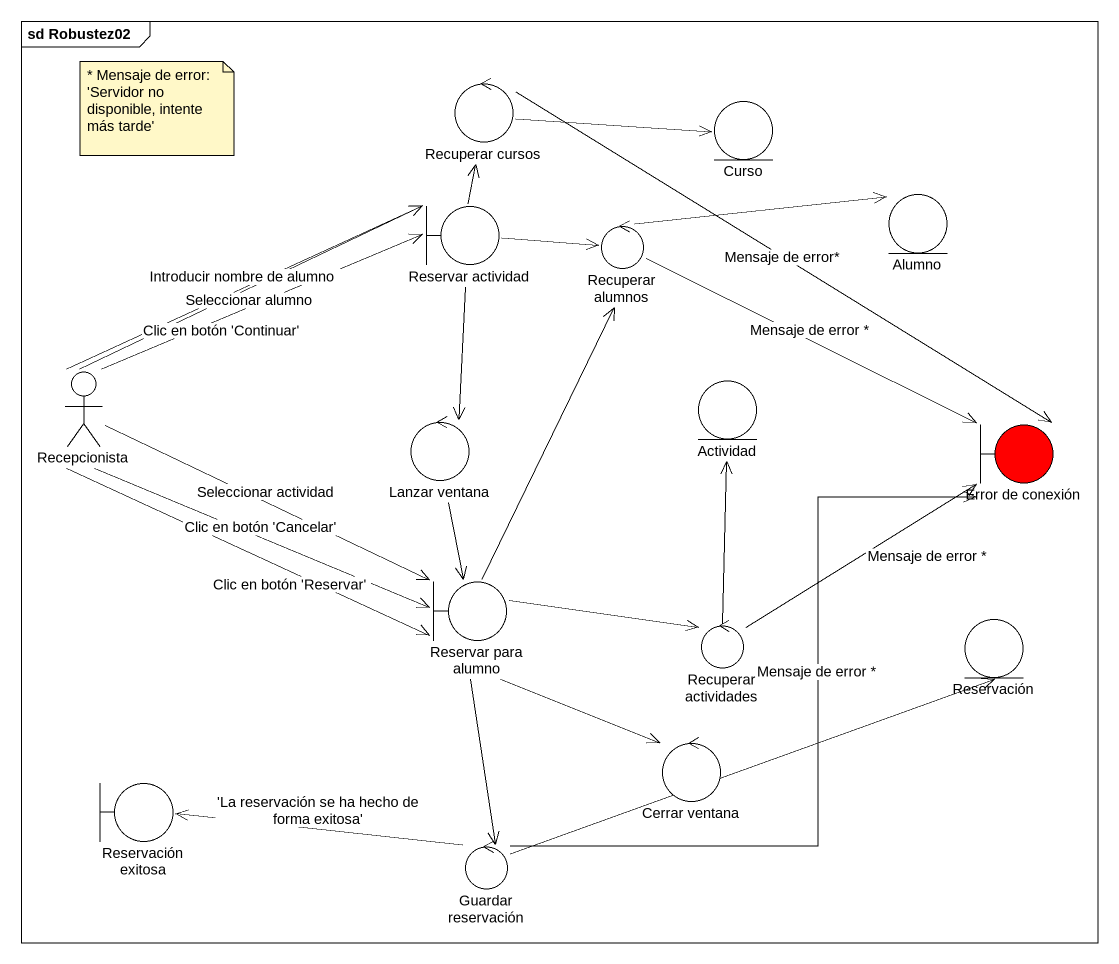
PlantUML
@startuml
mainframe sd Robustez02
control "Recuperar cursos" as Recuperar_cursos
entity Curso
boundary "Reservar actividad" as Reservar_actividad
control "Recuperar alumnos" as Recuperar_alumnos
entity Alumno
actor Recepcionista
control "Lanzar ventana" as Lanzar_ventana
entity Actividad
boundary "Error de conexión" as Error_de_conexión #FF0000
boundary "Reservar para alumno" as Reservar_para_alumno
control "Recuperar actividades" as Recuperar_actividades
entity Reservación
boundary "Reservación exitosa" as Reservación_exitosa
control "Cerrar ventana" as Cerrar_ventana
control "Guardar reservación" as Guardar_reservación
Recuperar_cursos -right-> Curso
Recuperar_cursos --> Error_de_conexión : Mensaje de error*
Reservar_actividad -up-> Recuperar_cursos
Reservar_actividad -right-> Recuperar_alumnos
Reservar_actividad --> Lanzar_ventana
Recuperar_alumnos -right-> Alumno
Recuperar_alumnos -right-> Error_de_conexión : Mensaje de error *
Recepcionista -right-> Reservar_actividad : Introducir nombre de alumno
Recepcionista -right-> Reservar_actividad : Seleccionar alumno
Recepcionista -right-> Reservar_actividad : Clic en botón 'Continuar'
Recepcionista -right-> Reservar_para_alumno : Seleccionar actividad
Recepcionista -right-> Reservar_para_alumno : Clic en botón 'Reservar'
Recepcionista -right-> Reservar_para_alumno : Clic en botón 'Cancelar'
Lanzar_ventana --> Reservar_para_alumno
Reservar_para_alumno -up-> Recuperar_alumnos
Reservar_para_alumno -right-> Recuperar_actividades
Reservar_para_alumno -right-> Cerrar_ventana
Reservar_para_alumno --> Guardar_reservación
Recuperar_actividades -up-> Actividad
Recuperar_actividades -right-> Error_de_conexión : Mensaje de error *
Guardar_reservación -up-> Error_de_conexión : Mensaje de error *
Guardar_reservación -right-> Reservación
Guardar_reservación -left-> Reservación_exitosa : 'La reservación se ha hecho de forma exitosa'
note as N1
  * Mensaje de error: 'Servidor no disponible, intente más tarde'
end note
@enduml
